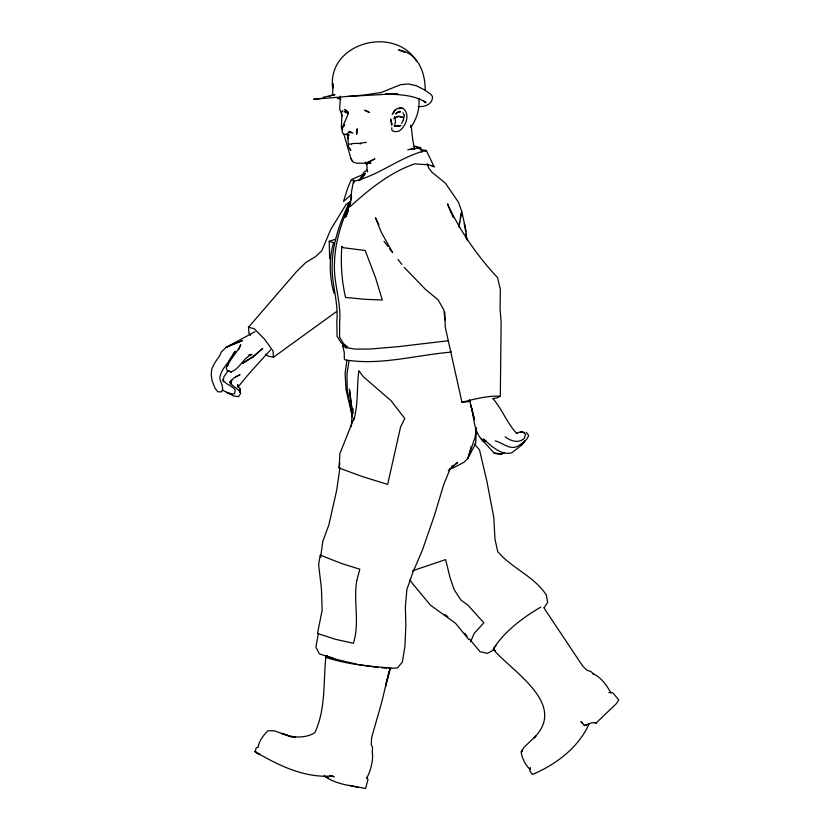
<?xml version="1.0" encoding="UTF-8"?>
<svg xmlns="http://www.w3.org/2000/svg" width="830" height="830" viewBox="0 0 830 830"><rect width="100%" height="100%" fill="white"/><g stroke="black" fill="none" stroke-linecap="round" stroke-linejoin="round"><path stroke-width="1.25" d="M492.792 398.566L496.641 398.026L500.314 396.211L501.133 322.6L500.085 308.77L500.345 289.452L497.564 277.625C477.219 255.816 459.996 231.031 447.546 203.9L450.742 212.19M240.347 392.58L240.212 389.156L240.347 392.58L240.212 389.156L237.951 386.251L237.691 384.622L238.013 387.216C247.828 374.34 259.551 362.056 270.549 349.897M346.867 360.324L345.114 373.407L346.017 389.664L352.356 416.1M353.954 182.859L354.026 180.535L351.36 179.612L347.687 188.099L343.547 201.4L351.069 194.853M418.87 98.417C419.99 109.104 416.546 118.856 410.943 127.488M348.932 361.247L346.961 374.112L347.231 389.675L352.387 417.2M391.833 127.613L391.739 129.75L392.549 130.87L395.505 131.69L398.96 131.171C406.036 126.388 410.601 114.561 403.09 108.274L398.815 108.554L402.197 108.211L401.336 107.89C398.026 107.807 394.447 109.456 393.327 112.787L395.028 110.1L392.185 114.571M353.798 420.042C358.467 403.847 356.62 387.071 358.861 370.657L363.405 376.83L390.951 400.6L404.75 418.434L400.558 427.066L387.651 484.398L362.399 476.586L339.107 468.016L339.854 453.668L354.234 417.76M327.476 655.98L325.92 656.592C323.171 681.845 325.972 709.411 314.767 732.745C307.826 737.04 299.537 737.621 291.631 736.532L295.511 736.999L289.846 736.137L281.629 733.398L291.569 736.884L274.253 730.805L267.903 730.742C263.764 734.965 259.634 740.184 258.286 746.014L258.659 746.844L256.408 747.664L254.986 751.586C278.268 765.343 304.714 778.322 332.394 775.967L329.904 775.604L334.148 776.87L333.525 776.33M351.225 426.433L352.698 408.422L353.186 413.485M340.414 96.104L339.678 109.01L342.157 115.93L341.929 114.851L341.358 127.581L342.24 129.895M404.532 115.204L403.297 119.779M231.321 379.964L230.833 384.114L229.744 381.779C232.089 386.79 238.428 388.067 240.721 393.306L238.552 396.688L233.168 395.869L229.319 393.368M372.265 752.852L372.535 747.529L371.269 744.386L371.601 737.642L381.198 704.182L390.069 667.963M346.639 134.097L347.438 134.875L348.673 147.232L350.851 150.355L350.042 148.778M320.619 557.418L322.777 541.43L328.919 524.736L336.721 490.094L339.958 467.591M410.777 127.364L411.099 125.195L412.821 140.488L414.627 149.089M339.107 468.016L339.833 463.109M610.413 692.863L610.548 691.961C606.263 685.175 600.868 676.626 592.921 673.929L594.187 674.406L590.566 671.325L587.152 670.37L582.795 666.231L543.754 607.643M223.083 381.727L223.903 376.706L227.555 371.446M318.357 633.363L315.877 647.12L319.311 653.843L333.338 658.366M458.71 226.507L459.706 221.423M460.214 218.881L461.708 211.256L458.461 202.313L445.471 183.222L431.839 172.142L428.747 168.002L427.17 163.531M459 227.047L461.708 211.256L466.107 231.217L466.252 238.635M394.831 124.583L395.485 121.398L394.551 116.75L394.043 118.368M389.135 671.626L385.462 686.337L390.608 667.901C369.143 666.542 346.94 664.228 326.346 657.547L325.92 656.592M471.264 446.364L467.861 458.513L463.887 462.3L453.076 467.944L449.901 468.566M324.54 775.293L324.323 776.04L328.389 778.115L325.827 776.922C337.333 784.931 352.076 785.678 365.594 788.5L367.991 779.495L366.404 777.409L366.985 778.281L366.538 777.492L367.348 777.056C370.771 769.804 373.23 761.006 372.442 752.986M345.944 216.609L351.619 197.146M348.237 113.046C346.608 119.665 341.317 126.129 342.385 132.79L343.952 134.024L349.212 135.207L347.168 133.692M230.968 380.877L230.263 382.692L233.469 378.2L240.067 374.631L235.824 376.779M239.175 348.631L240.742 344.647C237.349 352.439 230.574 358.29 227.306 366.103L228.561 363.613L226.237 367.804L227.441 371.041L231.477 371.778C240.129 368.447 243.366 357.564 252.102 354.389L248.72 355.001M346.037 216.682L348.299 211.007M450.151 468.867L443.822 484.305L434.381 515.534L422.366 550.176L412.738 572.752L406.887 589.466L405.362 606.865L405.829 625.187L404.999 645.73L402.363 662.06L397.446 667.932L389.073 668.368M470.6 641.704L474.231 633.363L483.828 622.801L467.933 605.112L460.94 600.111L454.207 589.746L450.265 578.386L445.606 559.617L412.5 570.801M451.344 351.764L448.978 352.335C414.824 355.437 379.123 365.74 345.062 359.805L344.336 358.944L344.253 352.345L342.759 345.851L343.392 344.481M589.176 723.667C578.738 747.415 555.872 764.627 532.528 774.411L529.882 771.226L530.235 767.698L530.308 768.871L529.416 768.788C525.11 764.357 521.883 757.966 521.136 751.762L524.104 747.187L535.941 735.951L534.012 737.87C567.378 704.556 513.791 672.611 493.84 650.087L493.767 648.282C504.962 630.873 523.222 617.406 540.797 607.093M334.034 293.177C329.718 278.839 328.535 258.815 333.639 242.682L329.23 241.291L329.666 258.97M401.699 123.39L403.598 119.572M358.985 180.722L363.997 172.173L367.223 170.088M228.966 360.822L235.046 351.204C231.29 361.05 221.205 367.42 219.774 378.075C220.334 382.661 224.391 387.205 221.745 391.77L217.813 391.843L215.095 388.336L212.127 380.783L211.225 374.818L211.775 368.997L214.918 362.575L219.494 356.112L221.403 351.93L225.916 347.511L255.038 331.647M544.418 607.321L547.676 602.341L546.275 594.913C533.949 576.113 511.84 568.363 497.772 551.66L494.981 539.272L493.788 517.443L486.93 481.462L479.481 449.808L474.418 444.102M493.186 649.537L495.987 645.346M360.614 180.079L365.356 173.283L361.133 179.322M524.674 441.311L521.313 445.368L511.768 452.827C500.552 455.691 491.236 445.554 483.361 439.018L486.318 441.259M250.39 335.382L248.979 333.37L248.481 327.259L296.455 271.701L305.814 262.498L315.421 256.709L321.708 250.919L330.755 229.433L345.892 204.761L349.918 201.566M343.153 126.637L344.74 124.977L342.977 126.803M425.251 151.444L426.278 150.438L434.132 166.799L429.069 164.869L414.637 163.873C389.924 172.474 369.277 189.24 350.146 206.618L351.588 191.284L353.445 181.314C379.435 175.452 400.288 156.59 426.278 150.438L420.001 149.462M349.752 131.296L348.299 132.603L350.717 132.167L351.36 132.261L348.393 132.406L353.02 132.925M448.252 470.641L457.672 462.486L455.691 463.783M351.329 144.617L351.453 143.715L356.153 143.32L360.749 143.549L360.21 143.87M336.306 311.727L273.464 357.253L267.623 355.935L265.922 354.192M451.748 466.387L453.72 465.08M396.75 112.486L395.765 114.021L399.375 111.376L398.39 111.77L400.454 111.511L398.016 111.791L400.579 111.832M494.244 649.631L487.407 653.366L480.041 651.695L469.469 639.027M329.354 96.425L332.55 94.765M363.042 174.456L351.36 179.612M394.25 118.254L398.794 116.314L403.266 117.476L398.794 116.314L395.869 116.999M504.163 452.962L500.303 453.937L494.327 453.346L481.348 438.946L484.44 442.037C473.235 433.509 474.428 417.334 470.766 404.978L474.49 419.762L469.448 399.707M516.551 433.26L520.711 431.797L524.124 432.679L525.546 434.505L524.269 438.385C518.46 443.791 510.637 440.989 505.117 436.798M329.23 241.291L334.656 239.507M444.724 312.018L445.305 327.373L461.947 402.27C474.418 399.137 487.376 395.599 500.314 396.211M323.202 97.297L335.019 94.651L332.332 95.211M322.528 98.241L313.574 99.278L363.748 95.087L381.229 92.514L400.475 84.733L408.339 83.923L416.255 85.708L424.452 89.868L430.625 94.174L432.503 96.425C432.783 104.507 424.825 106.946 418.175 106.582M407.738 149.774L420.592 147.636L421.837 152.087M410.072 149.379L420.592 147.636L415.581 146.319L413.257 146.609M366.404 142.355L360.116 143.216M448.076 340.777L397.736 346.712L369.755 349.057L354.742 349.077L345.726 347.469L342.759 345.851M470.195 401.409L461.947 402.27M347.677 96.456L397.529 93.676L385.556 94.132C399.323 94.527 413.911 94.817 425.956 102.412L423.819 101.177L425.8 102.879M381.997 667.808L386.718 668.181M608.815 692.469L612.893 692.832L618.775 699.949L616.451 703.56L596.314 722.806L591.935 722.733L584.351 725.524L581.093 721.602L582.722 723.563M337.322 98.397L340.933 98.915M358.519 664.54L378.459 667.528M348.725 143.849L350.177 144.088M495.23 440.906C502.804 442.681 509.9 450.628 518.138 446.021C522.257 443.116 527.237 440.574 528.648 435.335L526.127 432.233M349.451 785.356L358.238 787.286M357.274 664.353L336.97 659.508L325.941 655.804M248.481 327.259L254.198 328.68L264.5 339.096L273.06 351.069L273.464 357.253M367.628 162.348L370.823 163.188L356.838 163.209L353.092 162.12L350.986 158.738L343.994 134.512M493.84 650.087L495.437 650.575M389.26 667.777L391.438 668.555M404.801 52.363L398.597 49.976C417.895 52.643 425.437 72.822 425.157 90.107M347.884 113.108L344.481 111.562L348.154 113.222M431.932 165.554L434.132 166.799M222.492 389.872C226.051 392.061 230.055 395.225 234.496 393.69L235.295 390.069C232.078 385.307 225.231 384.622 222.731 379.362M444.714 614.428L447.858 616.69M516.976 433.623C507.234 423.767 502.409 409.532 493.124 398.898M347.708 346.971L343.527 343.672L339.595 337.198L339.636 321.967C341.369 301.975 333.349 282.854 334.48 262.84C335.102 241.81 341.566 221.34 350.602 202.468L344.886 217.45L349.638 201.69C340.445 221.071 332.84 241.893 332.208 263.535C331.025 282.968 338.733 301.632 336.804 321.096L337.073 336.295L341.161 342.759L345.394 346.058L345.944 348.081M346.867 111.22L348.112 112.268L344.709 109.685L347.241 111.344L348.32 113.679M365.169 162.255L367.4 164.475M468.805 639.577L455.556 623.299L430.355 605.101L411.006 581.685L410.103 579.392M464.8 633.28L467.134 636.154M398.006 259.458L401.855 264.365M404.158 267.312L425.634 289.546L438.033 299.723L443.832 309.912L445.046 319.986M384.031 241.354L387.932 246.469M389.488 248.512L392.611 252.6L381.375 232.462L375.44 217.74L378.874 224.712M402.861 112.756L404.355 115.443M350.986 158.738L352.325 161.196M367.628 171.851L366.777 170.005L367.151 167.307L365.937 162.275M238.407 348.776L238.781 349.627M416.525 61.078C394.136 24.89 326.937 42.828 332.654 88.271L332.955 83.654L332.726 93.624M450.929 211.65L453.128 217.491M392.134 124.396L390.639 119.043L391.677 125.289M464.333 223.467L465.599 231.103M466.014 233.655L467.062 240.026M352.304 410.86L349.389 389.104L352.366 413.548M347.739 133.879L348.226 138.859M464.437 224.712L464.634 227.223M341.856 246.531C340.528 263.629 341.732 280.716 345.529 297.42L364.671 299.298L382.308 299.993L375.71 278.226L365.2 250.484L343.402 247.734L341.856 246.531M476.358 428.135L475.663 443.531L467.861 458.513L475.185 437.026L476.358 428.135M357.128 128.951L356.661 134.097L357.128 128.951M356.755 580.564C353.238 601.553 359.971 622.635 353.393 643.292L335.538 639.318L317.485 633.446L322.133 610.299L321.438 588.667L318.616 564.794L320.152 555.073L341.773 563.57L359.815 569.224L356.755 580.564M522.464 749.926L521.79 751.856L522.506 749.936M342.479 111.21L341.908 112.102L342.894 110.722L342.479 111.21M524.622 441.031L521.313 445.368L524.622 441.031M262.633 348.527L254.354 355.914L242.381 363.447L253.513 356.423L251.303 358.114L262.633 348.527M374.797 158.935L367.285 162.701L374.797 158.935M230.159 345.405L225.916 347.511L242.557 340.497L230.159 345.405M400.091 125.704L397.165 126.222L401.035 125.423L393.991 125.994L398.69 126.316L400.091 125.704M586.084 724.984L584.351 725.524L586.084 724.984M231.477 371.778L227.441 371.041L231.477 371.778M596.314 722.806L595.432 722.826L596.314 722.806M502.15 453.823L494.327 453.346L502.15 453.823M523.263 432.347L520.711 431.797L524.124 432.679L523.263 432.347M231.663 394.167L226.559 392.362L231.663 394.167M366.87 111.22L364.661 110.183L369.547 112.527L366.87 111.22M259.583 754.563L254.986 751.586L259.583 754.563"/></g></svg>
